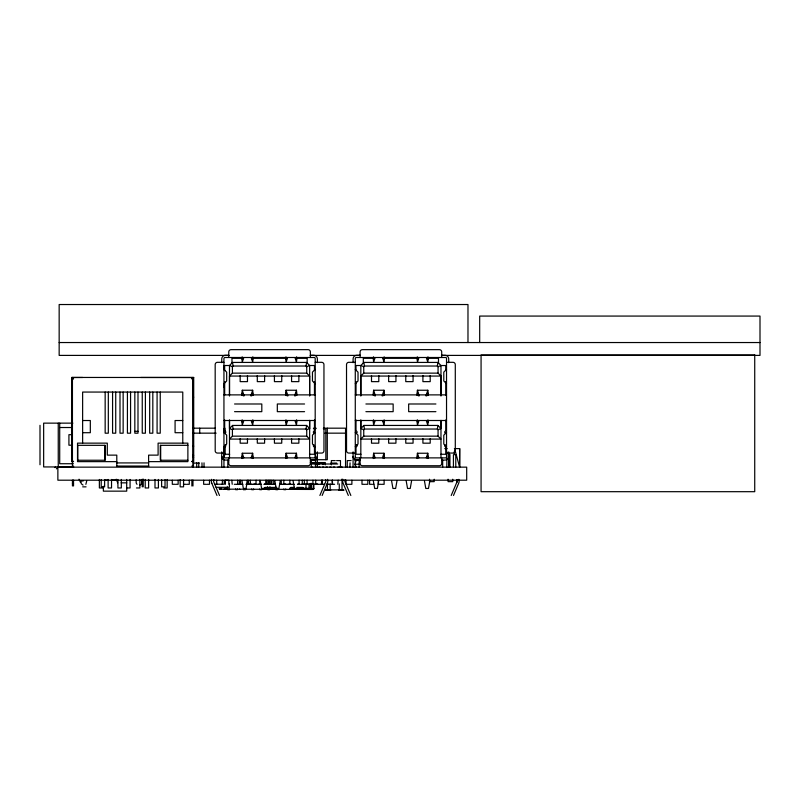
<?xml version="1.0" encoding="UTF-8"?>
<svg xmlns="http://www.w3.org/2000/svg" width="800" height="800" viewBox="0 0 800 800"><rect width="100%" height="100%" fill="white"/><g stroke="black" fill="none" stroke-linecap="round" stroke-linejoin="round"><path stroke-width="1.2" d="M72.05 431.8L72.05 412.37M72.25 428.43L72.24 424.99L72.25 425.64M223.94 467.52L223.94 459.76L223.18 459.32M232.41 436.16L306.73 436.16L309.65 439.08L229.49 439.08L232.41 436.16L232.41 429.72L229.49 428.51L229.49 421.02M229.49 396.05L229.49 376.06L232.41 373.14L306.73 373.14L309.65 376.06L309.65 396.05M306.73 436.16L306.73 429.72L309.65 428.51L309.65 421.02M317.42 467.48L317.39 451.88M355.28 467.52L355.28 459.76L354.52 459.32M363.75 436.16L438.06 436.16L440.98 439.08L360.83 439.08L363.75 436.16L363.75 429.72L360.83 428.51L360.83 421.02M360.83 396.05L360.83 376.06L363.75 373.14L438.06 373.14L440.98 376.06L440.98 396.05M438.06 436.16L438.06 429.72L440.98 428.51L440.98 421.02M448.76 467.48L448.73 451.88M72.13 427.07L72.23 432.13L72.21 427.87M72.24 430.47L72.24 427.14M72.13 428.15L72.23 429.86L72.21 428.5M72.22 415.32L72.23 414.24L72.24 415.21M72.13 430.5L72.12 431.72M72.13 428.72L72.06 429.51M454.92 449.77L459.59 467.15L459.69 448.61L454.39 448.61M72.25 417.7L72.24 418.3L72.23 412.04L72.24 416.47M242.15 395.53L242.41 392.81L243.32 395.85M242.15 458.53L242.41 455.82L243.01 457.84M252.81 356.86L252.55 359.57L251.94 357.55M252.81 419.86L252.55 422.57L251.94 420.55M285.95 395.53L286.21 392.81L287.12 395.85M285.95 458.53L286.21 455.82L286.82 457.84M296.61 356.86L296.35 359.57L295.74 357.55M296.61 419.86L296.35 422.57L295.74 420.55M373.49 395.53L373.74 392.81L374.65 395.85M373.49 458.53L373.74 455.82L374.35 457.84M384.14 356.86L383.89 359.57L383.28 357.55M384.14 419.86L383.89 422.57L383.28 420.55M417.29 395.53L417.55 392.81L418.46 395.85M417.29 458.53L417.55 455.82L418.15 457.84M427.95 356.86L427.69 359.57L427.08 357.55M427.95 419.86L427.69 422.57L427.08 420.55M221.72 467.48L221.75 451.88M353.06 467.48L353.09 451.88M264.16 489.46L264.18 488.37M264.16 488.51L264.2 488.23A1.1 1.1 0 0 1 265.25 487.42L276.73 487.42M313.89 483.53L313.85 488.65L312.79 489.46L219.51 489.14M306.73 373.14L306.73 366.71L306.05 366.03L306.58 362.43L232.56 362.43L229.49 365.5L224.67 365.53L224.67 370.48M306.73 429.72L306.05 429.04L306.58 425.44L232.56 425.44L229.49 428.51M438.06 373.14L438.06 366.71L437.38 366.03L437.91 362.43L363.89 362.43L360.83 365.5L356.01 365.53L356.01 370.48M438.06 429.72L437.38 429.04L437.91 425.44L363.89 425.44L360.83 428.51M269.65 488.95L269.99 486.8M247.38 480.93L246.04 488.46L243.35 488.46L242.01 480.93M280.23 480.93L278.89 488.46L276.2 488.46L274.86 480.93M378.72 480.93L377.38 488.46L374.69 488.46L373.34 480.93M396.97 480.93L395.63 488.46L392.94 488.46L391.6 480.93M411.57 480.93L410.23 488.46L407.54 488.46L406.2 480.93M429.82 480.93L428.48 488.46L425.79 488.46L424.45 480.93M317.26 457.37L317.39 456.42A3.65 3.65 0 0 1 313.74 460.07L310.38 460.07M448.6 457.37L448.73 456.42A3.65 3.65 0 0 1 445.08 460.07L441.72 460.07M223.42 459.48L223.94 457.04L223.94 358.18L224.62 357.5L314.59 357.5L315.19 358.1L315.2 457.28L314.6 457.88L224.79 457.88L223.94 457.04L223.94 451.75M354.76 459.48L355.28 457.04L355.28 358.18L355.96 357.5L445.93 357.5L446.53 358.1L446.54 457.28L445.94 457.88L356.12 457.88L355.28 457.04M241.73 394.88L242.28 390.24L252.66 390.24L253.2 394.88M253.22 357.5L252.68 362.14L251.2 357.57M241.73 457.88L242.28 453.24L252.66 453.24L253.2 457.88M253.22 420.5L252.68 425.15L251.2 420.58M285.53 394.88L286.08 390.24L296.46 390.24L297 394.88M297.03 357.5L296.43 362.14L295 357.57M285.53 457.88L286.08 453.24L296.46 453.24L297 457.88M297.03 420.5L296.43 425.15L295 420.58M373.07 394.88L373.61 390.24L383.99 390.24L384.54 394.88M384.56 357.5L384.02 362.14L382.53 357.57M373.07 457.88L373.61 453.24L383.99 453.24L384.54 457.88M384.56 420.5L384.02 425.15L382.53 420.58M416.87 394.88L417.42 390.24L427.8 390.24L428.34 394.88M428.36 357.5L427.77 362.14L426.34 357.57M416.87 457.88L417.42 453.24L427.8 453.24L428.34 457.88M428.36 420.5L427.77 425.15L426.34 420.58M356.15 467.15L355.09 464.23L356.15 459.85L359.72 459.85M243.04 357.55L242.43 359.57L242.17 356.86M243.79 357.57L242.3 362.14L241.75 357.5M243.04 420.55L242.43 422.57L242.17 419.86M250.84 395.89L252.66 390.24M243.79 420.58L242.3 425.15L241.75 420.5M251.61 395.85L252.53 392.81L252.78 395.53M251.17 457.81L252.66 453.24M251.92 457.84L252.53 455.82L252.78 458.53M286.84 357.55L286.23 359.57L285.97 356.86M287.59 357.57L286.15 362.14L285.56 357.5M286.84 420.55L286.23 422.57L285.97 419.86M294.64 395.89L296.46 390.24M287.59 420.58L286.15 425.15L285.56 420.5M295.41 395.85L296.33 392.81L296.59 395.53M294.97 457.81L296.46 453.24M295.72 457.84L296.33 455.82L296.59 458.53M374.38 357.55L373.77 359.57L373.51 356.86M375.13 357.57L373.64 362.14L373.09 357.5M374.38 420.55L373.77 422.57L373.51 419.86M382.18 395.89L383.99 390.24M375.13 420.58L373.64 425.15L373.09 420.5M382.95 395.85L383.86 392.81L384.12 395.53M382.5 457.81L383.99 453.24M383.25 457.84L383.86 455.82L384.12 458.53M418.18 357.55L417.57 359.57L417.31 356.86M418.93 357.57L417.49 362.14L416.89 357.5M418.18 420.55L417.57 422.57L417.31 419.86M425.98 395.89L427.8 390.24M418.93 420.58L417.49 425.15L416.89 420.5M426.75 395.85L427.67 392.81L427.92 395.53M426.31 457.81L427.8 453.24M427.06 457.84L427.67 455.82L427.92 458.53M319.89 495.47L325.6 482A2.85 2.83 0 0 0 325.49 479.57M322.15 495.47L327.33 483.27A5.84 5.8 0 0 0 327.53 479.32M451.22 495.47L456.94 482M453.49 495.47L458.67 483.27A5.84 5.8 0 0 0 458.87 479.32M85.86 484.34L86.71 480.96M54.9 467.56L55.62 466.74M56.38 468.86L57.87 467.15L466.69 467.15L466.69 480.2L57.87 480.2L57.87 466.56M232.41 373.14L232.41 366.71L233.09 366.03L306.05 366.03M232.41 429.72L233.09 429.04L306.05 429.04M363.75 373.14L363.75 366.71L364.42 366.03L437.38 366.03M363.75 429.72L364.42 429.04L437.38 429.04M223.94 383.72L226.68 380.96L226.68 372.19L223.94 369.43M223.94 446.74L226.68 443.98L226.68 435.14L223.94 432.44M315.2 369.43L312.46 372.12L312.46 380.96L315.2 383.72M355.28 383.72L358.02 380.96L358.02 372.19L355.28 369.43M315.2 432.44L312.46 435.14L312.46 443.98L315.2 446.74M355.28 446.74L358.02 443.98L358.01 435.14L355.28 432.44M446.54 369.43L443.8 372.12L443.79 380.96L446.54 383.72M446.54 432.44L443.79 435.2L443.8 444.04L446.54 446.74M306 488.95L313.09 488.87L313.38 483.6M446.9 459.58L446.78 467.52M306.73 366.71L309.65 365.5L314.47 365.53L314.47 370.48M438.06 366.71L440.98 365.5L437.91 362.43M309.02 488.95L310.68 488.78L311.29 486.5M325.62 490.06L330.82 490.06M193.41 467.15L193.54 462.87M198.68 467.13L198.81 462.85M349.92 467.13L350.05 462.85M310.26 489.46L311.32 488.65L311.36 483.36M216.82 484.29L216.62 480.2M250.48 484.29L250.28 480.2M251.56 484.31L260.73 484.29M267.14 484.31L268.19 484.31M269.68 484.31L269.05 484.29M273.88 484.29L273.68 480.2M308 484.29L309.55 484.29M317.65 484.29L316.71 484.31M332.55 484.29L332.35 480.2M303.83 488.71L298.86 488.96L298.86 488.44L311.64 488.52L311.64 489.46M73.53 461.66L71.71 461.66L71.71 377.49L72.44 377.45L193.7 377.49L193.7 461.66L191.87 461.66M266.37 484.29L267.23 484.29M183.44 484.31L185.92 484.29M234.28 484.31L236.76 484.29M240.31 484.31L241.13 484.29M246.72 484.31L247.53 484.29M249.09 484.31L249.91 484.29M253.4 484.31L255.09 484.29M264.85 484.29L264.03 484.31L271.63 484.29M268.48 484.31L269.97 484.29M280.17 484.31L280.99 484.29M284.63 484.29L283.82 484.31L283.82 480.2M285.6 484.29L283.21 484.29M288.1 484.31L289.66 484.31M293.24 484.31L294.06 484.29L279.58 484.29M297.57 484.31L298.39 484.29M303.11 484.29L302.24 484.31L302.29 480.2M307.89 484.29L307.08 484.31L307.08 480.2M312.06 484.31L314.53 484.31M316.55 484.31L315.71 484.31L315.71 480.2M322.92 484.29L322.1 484.31L322.1 480.2M326.4 484.31L328.88 484.29M328.78 484.31L332.24 484.31L332.24 480.2M341.56 490.12L343.84 490.06M104.51 480.18L107.95 480.12M325.62 490.12L328.83 490.12M225.68 480.22L228.07 480.2M59.16 342.54L760 342.54M228.76 355.31L225.4 355.31A3.65 3.65 0 0 0 221.75 358.96L221.75 362.66M310.37 355.31L313.73 355.31A3.65 3.65 0 0 1 317.38 358.96L317.38 362.66M360.09 355.31L356.74 355.31A3.65 3.65 0 0 0 353.09 358.96L353.09 362.66M441.71 355.31L445.07 355.31A3.65 3.65 0 0 1 448.72 358.96L448.72 362.66M229.06 355.4L59.16 355.4L59.16 304.53L467.98 304.53L467.98 342.54M310.26 355.4L360.24 355.4M441.44 355.4L760 355.4L760 316.07L479.68 316.07L479.68 342.54M241.83 358.23L231.97 358.23L231.97 363.1M252.93 358.23L286.21 358.23M296.07 358.23L307.16 358.23L307.16 363.1M374.4 358.23L363.31 358.23L363.31 363.1M384.26 358.23L417.55 358.23M427.41 358.23L438.5 358.23L438.5 363.1M315.19 362.32L321.68 362.32A2.28 2.28 0 0 1 323.95 364.6L323.96 450.81A2.28 2.28 0 0 1 321.98 453.06L315.2 453.06M446.53 362.32L453.01 362.32A2.28 2.28 0 0 1 455.29 364.6L455.3 450.81A2.28 2.28 0 0 1 453.31 453.06L446.54 453.06M440.94 365.53L445.8 365.53L445.8 370.48M229.49 376.06L309.65 376.06M360.83 376.06L440.98 376.06M71.71 377.49L82.66 377.48M140.73 377.47L193.7 377.49M72.44 378.55L73.53 378.55M191.87 378.55L192.97 378.55M73.53 378.91L72.2 378.91L72.03 396L72.03 461.3L73.53 461.3M191.87 378.91L193.2 378.91L193.37 461.3L191.87 461.3M223.94 394.88L315.19 394.88M355.28 394.88L446.53 394.88M71.71 397.15L72.44 397.15M192.97 397.15L193.7 397.15M234.56 403.99L261.81 403.99L261.81 411.67L234.56 411.67M304.57 403.99L277.32 403.99L277.32 411.67L304.57 411.67M365.9 403.99L393.15 403.99L393.15 411.67L365.9 411.67M435.91 403.99L408.66 403.99L408.66 411.67L435.91 411.67M72.06 414.67L72.13 417.26M82.63 420.52L90.32 420.52L90.32 432.71L82.63 432.71M182.77 420.52L175.08 420.52L175.08 432.71L182.77 432.71M223.94 420.5L315.19 420.5M355.28 420.5L446.53 420.5M72.88 423.14L43.65 423.14L43.65 466.94L73.74 466.94M59.71 427.52L71.98 427.52M192.64 428.18L215.31 428.18M313.58 428.18L316.07 428.18M323.48 428.18L345.55 428.18L345.55 467.15M313.41 428.7L315.9 428.7M323.35 428.7L325.84 428.7L325.84 459.71M134.83 431.33L137.99 431.33M192.7 433.16L216.16 433.16M324.8 433.16L345.55 433.16M72.17 434.69L68.92 434.69L68.92 445.2L72.17 445.2M77.52 445.33L105.11 445.33L105.11 460.24L77.52 460.24M187.88 445.33L160.29 445.33L160.29 460.24L187.88 460.24M71.71 446.13L72.44 446.13M192.97 446.13L193.7 446.13M444.76 448.61L447.17 448.61M223.94 453.06L217.46 453.06A2.28 2.28 0 0 1 215.2 451.08L215.18 364.59A2.28 2.28 0 0 1 217.16 362.33L223.94 362.32M355.28 453.06L348.79 453.06A2.28 2.28 0 0 1 346.54 451.08L346.52 364.59A2.28 2.28 0 0 1 348.5 362.33L355.28 362.32M229.66 454.26L224.67 454.26L224.67 446.89A1.1 1.1 0 0 0 225.22 444.84M309.48 454.26L314.47 454.26L314.47 446.89A1.1 1.1 0 0 1 313.92 444.84M361 454.26L356.01 454.26L356.01 446.89A1.1 1.1 0 0 0 356.29 444.74M440.81 454.26L445.8 454.26L445.8 446.89A1.1 1.1 0 0 1 445.26 444.84M449.1 454.55L449.93 454.55L449.93 467.01L449.1 466.95M71.71 455.25L72.44 455.25M192.97 455.25L193.7 455.25M71.71 457.16L72.44 457.16M192.97 457.16L193.7 457.16M310.92 459.71L327.3 459.71L327.3 428.18M228.76 460.07L225.4 460.07A3.65 3.65 0 0 1 221.75 456.42L221.88 457.37M360.1 460.07L356.74 460.07A3.65 3.65 0 0 1 353.09 456.42L353.21 457.37M335.21 460.59L331.34 460.59L331.34 464.88M336.6 460.59L340.47 460.59L340.47 467.02M351.13 460.59L347.26 460.59L347.26 467.02M355.1 460.59L356.38 460.59M116.79 461.64L77.52 461.64L77.52 443.14L107.3 443.14L107.3 455.13L116.79 455.13L116.79 466.06M148.61 461.64L187.88 461.64L187.88 443.14L158.1 443.14L158.1 455.13L148.61 455.13L148.61 466.06M310.35 462.56L325.31 462.56L325.31 464.85M196.67 462.87L196.73 467.15M201.95 462.85L202.08 467.13M310.94 462.85L314.09 462.87M317.47 462.85L319.02 462.85M319.29 462.85L320.84 462.85M321.39 462.85L322.94 462.85M116.79 462.92L148.61 462.92M193.48 463.06L195.96 463.06M196.85 463.06L199.32 463.06M330.82 463.06L333.29 463.06M334.18 463.06L336.66 463.06M73.41 463.73L59.71 463.73L59.71 423.14M310.53 464.01L337.8 464.01M355.09 464.23L360.07 464.23M72.44 466.06L73.53 466.06M116.49 466.06L148.91 466.06M191.87 466.06L192.97 466.06M111.39 480.06L116.87 480.06M83.21 480.96L80.87 480.96L81.26 483.73L83.04 485.09M121.1 482.85L126.8 482.85M72.44 483.6L73.53 483.6M174.78 484.29L172.3 484.31L172.3 480.2M175.67 484.29L178.14 484.31L178.14 480.2M186.81 484.29L189.28 484.31L189.28 480.2M206.13 484.29L203.65 484.31L203.65 480.2M207.01 484.29L209.49 484.31L209.49 480.2M214.86 484.23L224.21 484.23L224.21 480.26M232.21 484.29L231.8 480.2M237.23 484.29L242.79 484.29M245.92 484.29L251.98 484.29M260.03 484.29L261.56 484.29M274.56 484.29L271.84 484.29L271.92 480.26M297.44 484.29L300.05 484.29M300.93 484.29L303.41 484.31M303.05 484.29L304.77 484.29M307.32 484.29L304.34 484.31L304.34 480.2M310.44 484.29L312.92 484.31L312.92 480.2M315.43 484.29L322.55 484.31M324.58 484.29L322.36 484.31L322.36 480.2M332.14 484.29L334.62 484.31M337.78 484.29L338.19 480.2M348.52 484.29L346.04 484.31L346.04 480.2M349.41 484.29L351.89 484.31L351.89 480.2M364.47 484.29L361.99 484.31L361.99 480.2M365.35 484.29L367.83 484.31L367.83 480.2M372.07 484.29L369.6 484.31L369.6 480.2M372.96 484.29L373.79 484.29M380.75 484.29L378.28 484.31L378.28 480.2M381.64 484.29L384.12 484.31L384.12 480.2M310.85 486.64L311.36 486.64M82.67 486.85L86.07 486.85M216.11 487.31L229.42 487.31L229.42 483.76M294.5 487.42L291.04 487.42A1.1 1.1 0 0 0 289.98 488.23L289.94 489.46M296.81 487.42L302.57 487.42A1.1 1.1 0 0 1 303.63 488.23L303.67 489.46M102.78 487.96L99.37 487.96L99.37 479.44M126.66 487.96L130.07 487.96L130.07 479.44M136.46 487.96L139.87 487.96L139.87 479.44M163.75 487.96L167.16 487.96L167.16 479.44M264.29 488.46L261.6 488.46L260.26 480.93M297.14 488.46L294.45 488.46L293.11 480.93M298.86 488.58L303.83 488.58M298.86 488.78L311.64 488.89M221.52 488.95L219.7 488.37M225.5 488.95L228.15 488.95M263.78 488.95L277.82 488.95M243.67 489.68L245.56 489.68L245.56 488.95M261.62 488.95L261.62 489.68L259.73 489.68L259.73 488.95M338.64 490.06L339.28 490.12L339.28 483.89M339.82 490.12L343.84 490.12M417.42 390.24L419.22 395.89M373.61 390.24L375.42 395.89M286.08 390.24L287.89 395.89M242.28 390.24L244.08 395.89M417.42 453.24L418.9 457.81M373.61 453.24L375.1 457.81M286.08 453.24L287.56 457.81M242.28 453.24L243.76 457.81M327.12 484.29L328.2 484.31M317.08 484.29L317.9 484.31M320.73 484.29L321.55 484.31L321.55 480.2M309.37 484.29L310.19 484.31M307.26 484.29L308.08 484.31M298.26 484.29L299.08 484.31L299.08 480.2M289.81 484.29L290.63 484.31L289.84 484.31L289.84 480.2M293.12 484.29L293.94 484.31M285.2 484.29L286.01 484.31M273.5 484.29L274.99 484.31M264.24 484.29L265.76 484.31L265.76 480.2M258.43 484.29L260.11 484.31M254.11 484.29L255.05 484.31M250.12 484.29L251.02 484.31M270.21 484.29L270.93 484.31M298.86 488.44L308.57 488.44M255.91 484.29L256.12 480.2M222.25 484.29L222.46 480.2M363.75 366.71L360.83 365.5L360.83 395.15M232.41 366.71L229.49 365.5L229.49 395.15M437.91 425.44L440.98 428.51M306.58 362.43L309.65 365.5L309.65 395.41M306.58 425.44L309.65 428.51M79.04 479.2L80.5 482.41M350.84 495.47L345.12 482A2.85 2.83 0 0 1 345.23 479.57M348.32 495.47L343.15 483.27A5.84 5.8 0 0 1 342.94 479.32M219.5 495.47L213.78 482A2.85 2.83 0 0 1 213.9 479.57M211.81 483.27L216.98 495.47M116.25 479.2L117.68 482.85M275.46 486.8L275.79 488.95M267.43 486.8L267.76 488.95M227.27 486.8L227.6 489.68L229.5 489.68L229.5 488.95M363.89 362.43L364.42 366.03M363.89 425.44L364.42 429.04M232.56 362.43L233.09 366.03M232.56 425.44L233.09 429.04M277.82 488.51L277.82 489.46M322.95 463.72L322.96 464.61M319.03 463.72L319.04 464.61M72.14 415.52L72.12 412.37L72.2 431.8M448.72 456.57L448.73 467.15M317.38 456.57L317.39 467.15M459.69 448.61L459.69 467.15M455.77 454.55L455.77 467.01M454.39 451.08L454.39 454.79M453.43 454.75L453.43 466.78M452.75 479.23L452.75 481.65L448.08 481.65L448.08 479.23M446.78 451.75L446.78 458.52M445.8 381.6L445.8 395.2M445.8 419.93L445.8 431.05A1.1 1.1 0 0 0 444.71 432.15A1.1 1.1 0 0 0 445.8 433.24M442.67 460.07L442.67 467.15M441.71 357.5L441.71 351.93A2.28 2.28 0 0 0 439.44 349.65L362.37 349.65A2.28 2.28 0 0 0 360.09 351.93L360.09 357.5M441.72 457.88L441.72 463.47A2.28 2.28 0 0 1 439.44 465.75L362.36 465.73A2.28 2.28 0 0 1 360.1 463.75L360.1 457.88M440.98 365.5L440.98 395.41M440.98 420.35L440.98 457.74M434.21 479.23L434.21 481.65L429.53 481.65L429.53 479.23M430.21 375.5L430.21 381.64L422.91 381.64L422.91 375.5M430.21 438.64L430.21 443.18L422.91 443.18L422.91 438.64M413.07 375.5L413.07 381.64L405.77 381.64L405.77 375.5M413.07 438.64L413.07 443.18L405.77 443.18L405.77 438.64M395.94 375.5L395.94 381.64L388.64 381.64L388.64 375.5M395.94 438.64L395.94 443.18L388.64 443.18L388.64 438.64M378.8 375.5L378.8 381.64L371.5 381.64L371.5 375.5M378.8 438.64L378.8 443.18L371.5 443.18L371.5 438.64M360.83 419.86L360.83 457.74M359.15 460.07L359.15 467.15M356.01 381.6L356.01 395.2M356.01 419.93L356.01 431.05A1.1 1.1 0 0 1 357.1 432.15A1.1 1.1 0 0 1 356.01 433.24M342.24 467.15L337.8 467.15M342.02 479.06L342.02 489.89L327.44 489.89L327.44 483.87M334.69 467.15L333.37 467.15M331.04 467.15L329.72 467.15M330.17 483.89L330.17 490.12M327.39 467.15L326.07 467.15M323.74 467.15L322.42 467.15M320.09 467.15L318.77 467.15M315.44 451.75L315.44 467.52M314.47 381.6L314.47 395.2M314.47 419.93L314.47 431.05A1.1 1.1 0 0 0 313.37 432.15A1.1 1.1 0 0 0 314.47 433.24M312.79 467.15L311.47 467.15M312.34 488.95L312.34 489.46M312.14 488.95L312.14 489.46M311.33 460.07L311.33 467.15M310.85 483.36L310.85 488.37L310.34 488.37L310.34 483.6M310.37 357.5L310.37 351.93A2.28 2.28 0 0 0 308.1 349.65L231.03 349.65A2.28 2.28 0 0 0 228.76 351.93L228.76 357.5M310.38 457.88L310.38 463.47A2.28 2.28 0 0 1 308.1 465.75L231.02 465.73A2.28 2.28 0 0 1 228.76 463.75L228.76 457.88M309.65 420.35L309.65 457.74M309.02 483.97L309.02 489.46M308.57 488.95L308.57 489.46M307.81 488.95L307.81 489.46M307.68 488.95L307.68 489.46M306.31 488.58L306.31 489.46M306.17 488.95L306.17 489.46M306 483.6L306 489.46M304.7 489.46L304.7 488.95L289.58 488.95L289.58 489.46M302.15 488.95L302.15 489.46M301.43 488.37L301.43 489.46M301.2 488.95L301.2 489.46M300.91 488.95L300.91 489.46M299.57 488.95L299.57 489.46M298.87 375.5L298.87 381.64L291.57 381.64L291.57 375.5M298.87 438.64L298.87 443.18L291.57 443.18L291.57 438.64M297.69 488.95L297.69 489.46M294.24 488.95L294.24 489.46M294.06 488.95L294.06 489.46M292.34 488.95L292.34 489.46M285.72 488.95L285.72 489.68L283.82 489.68L283.82 488.95M281.74 375.5L281.74 381.64L274.43 381.64L274.43 375.5M281.74 438.64L281.74 443.18L274.43 443.18L274.43 438.64M281.27 480.26L281.27 484.23M277.68 488.95L277.68 489.68L275.79 489.68L275.79 488.73M270.76 480.2L270.76 484.31M269.39 480.26L269.39 484.23M268.22 480.2L268.22 484.31M266.8 480.2L266.8 484.31M264.6 375.5L264.6 381.64L257.3 381.64L257.3 375.5M264.6 438.64L264.6 443.18L257.3 443.18L257.3 438.64M259.91 480.2L259.91 484.31M253.59 488.95L253.59 489.68L251.7 489.68L251.7 488.95M248.53 480.26L248.53 484.23M247.47 375.5L247.47 381.64L240.17 381.64L240.17 375.5M247.47 438.64L247.47 443.18L240.17 443.18L240.17 438.64M247.36 480.2L247.36 484.31M243.67 488.95L243.73 489.68M240.56 480.2L240.56 484.31M239.69 488.95L239.69 489.46M239.39 480.26L239.39 484.23M237.64 480.2L237.64 484.31M237.53 488.95L237.53 489.68L235.63 489.68L235.63 488.95M229.49 419.86L229.49 457.74M228.88 480.2L228.88 484.31M227.81 460.07L227.81 467.15M227.37 488.37L227.37 489.46M226.16 488.95L226.16 489.46M225.83 488.33L225.83 489.46M225.38 480.2L225.38 484.31M224.9 428.18L224.9 433.16M224.9 445.3L224.9 455.01M224.67 381.6L224.67 395.2M224.67 419.93L224.67 431.05A1.1 1.1 0 0 1 225.77 432.15A1.1 1.1 0 0 1 224.67 433.24M224.46 488.95L224.46 489.46M224.17 488.95L224.17 489.46M223.94 365.61L223.94 369.72M223.94 383.42L223.94 387.53M223.94 428.63L223.94 432.74M223.94 446.44L223.94 450.55M221.52 488.33L221.52 489.46M221.06 488.95L221.06 489.46M220.6 488.95L220.6 489.46M204.03 462.85L204.03 467.15M199.72 428.18L199.72 433.16M192.97 377.45L192.97 467.15M192.97 480.08L192.97 486M191.87 480.08L191.87 486M183.57 479.55L183.57 486.85L180.16 486.85L180.16 479.55M182.77 443.14L182.77 392.06L82.63 392.06L82.63 443.14M165.02 479.55L165.02 486.85L161.62 486.85L161.62 479.55M160.68 445.33L160.68 460.24M160.24 392.06L160.24 433.19L157.08 433.19L157.08 392.06M158.41 479.44L158.41 487.96L155 487.96L155 479.44M152.82 392.06L152.82 433.19L149.67 433.19L149.67 392.06M148.61 479.44L148.61 487.96L145.21 487.96L145.21 479.44M145.4 392.06L145.4 433.19L142.25 433.19L142.25 392.06M143.23 479.07L143.23 486.76L142.2 486.76L142.2 479.21M142 479.82L142 482.23A2.92 2.92 0 0 1 139.84 485.05M137.99 392.06L137.99 433.19L134.83 433.19L134.83 392.06M136.16 479.82L136.16 482.23A2.92 2.92 0 0 0 137.02 484.3M130.57 392.06L130.57 433.19L127.42 433.19L127.42 392.06M126.66 479.44L126.72 491.15L103.36 491.15L103.36 486.28M123.15 392.06L123.15 433.19L120 433.19L120 392.06M121.32 479.44L121.32 487.96L117.92 487.96L117.92 479.44M115.73 392.06L115.73 433.19L112.58 433.19L112.58 392.06M111.53 479.44L111.53 487.96L108.12 487.96L108.12 479.44M108.32 392.06L108.32 433.19L105.16 433.19L105.16 392.06M104.88 445.33L104.88 460.24M104.62 479.55L104.62 486.85L101.21 486.85L101.21 479.55M77.75 445.33L77.75 460.24M73.53 480.08L73.53 486M72.44 377.45L72.44 467.15M72.44 480.08L72.44 486M72.11 414.67L72.11 429.51M58.25 423.14L58.25 466.94M40 425.33L40 464.75M220.28 489.46A1.1 1.1 0 0 1 219.19 488.37M313.89 488.37A1.1 1.1 0 0 1 313.57 489.14M211.81 483.27A5.84 5.8 0 0 1 211.6 479.32M754.73 354.96L481.07 354.96L481.07 491.69L754.73 491.69L754.73 354.96M269.65 488.73L267.76 488.73L267.76 489.68L269.65 489.68L269.65 488.73M299.3 489.46L299.3 488.95L299.23 489.46M456.94 482A2.85 2.83 0 0 0 456.83 479.57A2.87 2.84 0 0 1 456.94 482"/></g></svg>
